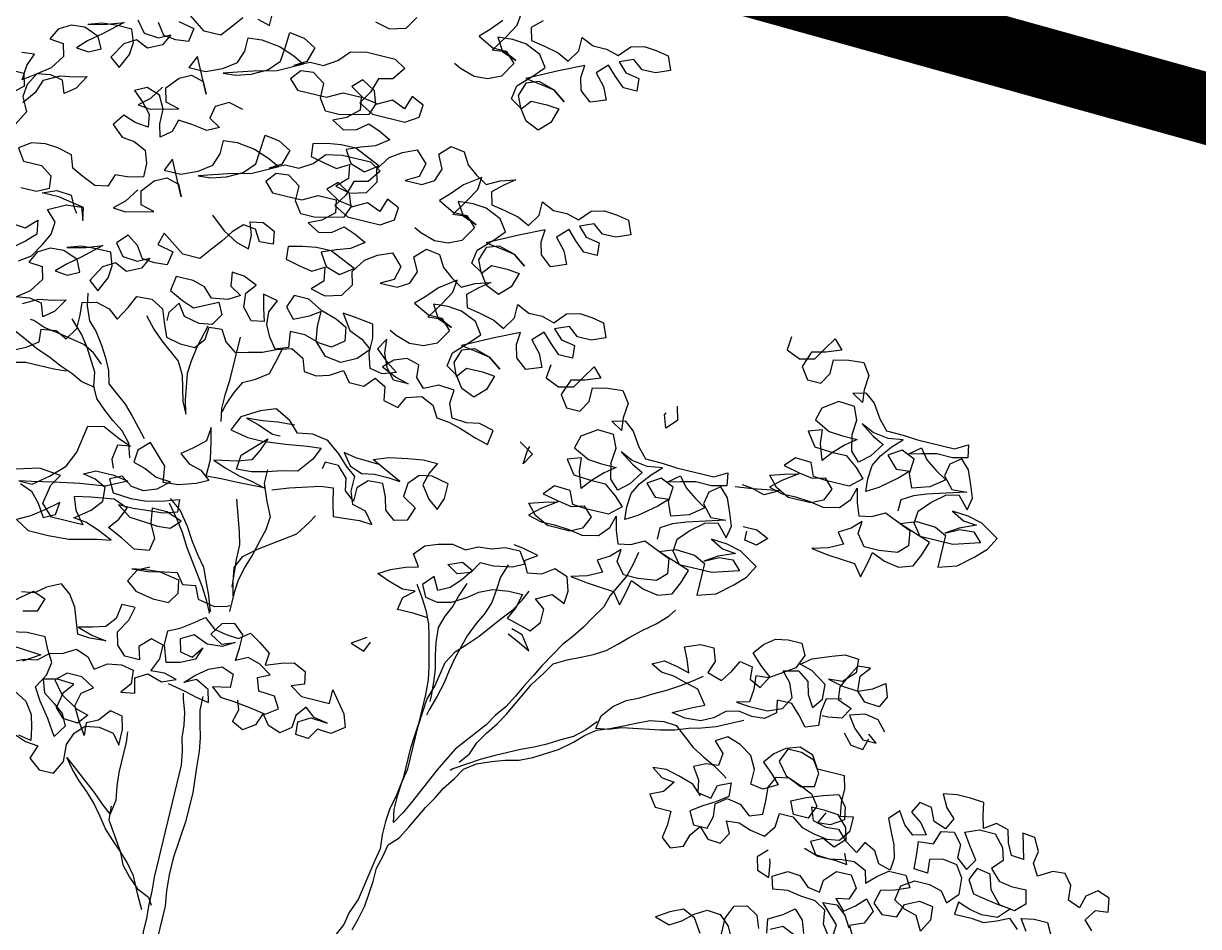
# Model space of a CAD drawing. Header units: inches. Extents: x 350994 to 353538, y 1581369 to 1583842.
# Drawn here: x 351431.513 to 351433.17, y 1583074.477 to 1583075.75 of the extents above; entities that cross this region are included whole.
import ezdxf

# ---------------------------------------------------------------- set-up
doc = ezdxf.new("R2010")
doc.units = ezdxf.units.IN
doc.header["$MEASUREMENT"] = 0
doc.linetypes.add('1', pattern=[0])
doc.linetypes.add('ACAD_ISO03W100', pattern=[30, 12, -18])
doc.layers.add('CW', color=94, linetype='1')
doc.layers.add('TREE', color=81, linetype='1')

# ---------------------------------------------------------------- blocks, each defined once
blk = doc.blocks.new('TREE_4')
at = {"color": 94}
for points in [[(9.8, 8636.9), (47.4, 8628.2), (87.8, 8639.7), (108.1, 8671.5)], [(417.5, 8737.7), (391.5, 8714.6), (400.1, 8682.8), (434.8, 8677), (472.4, 8668.3), (501.3, 8653.8), (521.6, 8685.6), (521.6, 8720.3), (553.4, 8705.8), (588.1, 8705.8), (619.9, 8697.1), (645.9, 8726), (677.8, 8734.6), (709.6, 8731.7), (741.4, 8725.9), (755.8, 8691.2), (721.1, 8676.8), (686.4, 8676.8), (660.4, 8697), (625.7, 8682.6), (648.8, 8659.5), (683.5, 8653.7), (686.3, 8621.9), (651.6, 8621.9), (625.6, 8645), (602.5, 8668.2), (576.5, 8642.2), (602.5, 8613.3), (616.9, 8581.4), (579.3, 8567), (550.4, 8590.2), (541.8, 8622), (544.7, 8653.8), (483.9, 8624.9), (408.7, 8587.4), (449.2, 8581.6), (483.9, 8575.8), (515.7, 8552.6), (483.9, 8575.8), (443.4, 8587.4), (411.6, 8575.8), (400, 8541.2), (414.4, 8509.3), (434.7, 8535.3), (475.2, 8535.3), (507, 8532.4), (495.4, 8494.8), (469.3, 8468.8), (434.7, 8483.3), (414.4, 8512.2), (385.6, 8529.6), (391.4, 8564.3), (426.1, 8599), (449.2, 8625), (429, 8653.9), (388.6, 8671.3), (353.9, 8674.2), (316.3, 8671.3), (336.5, 8639.5), (374.1, 8625), (342.3, 8639.5), (310.5, 8636.7), (336.5, 8677.1), (356.8, 8711.8), (359.7, 8743.6)], [(319.2, 8714.7), (293.2, 8685.8), (270, 8662.7), (310.5, 8642.4), (345.2, 8642.4), (371.2, 8616.4), (348, 8578.8), (316.2, 8564.4), (281.5, 8561.5), (243.9, 8573.1), (226.6, 8581.8)], [(-277.8, 8574.3), (-246, 8565.6), (-246, 8600.3)], [(-315.4, 8568.5), (-335.7, 8542.5), (-358.8, 8513.6), (-402.2, 8513.7), (-460, 8554.2)], [(-468.7, 8522.4), (-428.2, 8513.7), (-434, 8479), (-465.8, 8476.1), (-497.6, 8479), (-517.8, 8508)], [(-569.9, 8502.2), (-546.8, 8473.3), (-509.2, 8470.4), (-480.3, 8484.8), (-494.8, 8455.9), (-529.5, 8438.6), (-561.3, 8453.1), (-590.2, 8435.8), (-613.4, 8395.3), (-587.4, 8375), (-570, 8412.6), (-567.1, 8444.4), (-578.6, 8476.2), (-616.2, 8476.3), (-653.8, 8473.4), (-688.5, 8461.9), (-642.2, 8473.4), (-601.7, 8487.8), (-648, 8447.4), (-679.8, 8421.4), (-703, 8398.3), (-671.2, 8395.4), (-642.3, 8409.8), (-656.7, 8438.7), (-694.3, 8453.2), (-729, 8450.3), (-757.9, 8433), (-772.4, 8404.1), (-737.7, 8401.2), (-729, 8369.4), (-752.2, 8334.7), (-786.9, 8308.7), (-815.9, 8288.5), (-812.9, 8326.1), (-801.3, 8357.9), (-833.1, 8355)], [(-850.5, 8305.9), (-815.8, 8305.9), (-807.2, 8274.1), (-833.2, 8250.9)], [(-801.4, 8233.6), (-775.4, 8268.2), (-763.8, 8300), (-726.2, 8320.2), (-691.5, 8326), (-659.7, 8334.6), (-680, 8300), (-706, 8279.7), (-717.5, 8311.6), (-749.3, 8317.4), (-784, 8311.6), (-801.4, 8279.8), (-804.3, 8248), (-787, 8213.3), (-807.3, 8175.7)], [(-470, 8353), (-493.2, 8318.3), (-519.3, 8295.2), (-487.5, 8292.3), (-418, 8309.5), (-452.7, 8318.2), (-461.4, 8352.9), (-435.3, 8384.7), (-406.4, 8399.2), (-374.6, 8390.5), (-360.2, 8361.5), (-403.5, 8448.3), (-417.9, 8416.5), (-374.6, 8416.5), (-334.1, 8433.8), (-302.3, 8456.9), (-290.7, 8488.7), (-290.6, 8523.4), (-255.9, 8526.2), (-209.7, 8520.4), (-169.2, 8505.9), (-140.3, 8491.4), (-201.1, 8459.7), (-258.9, 8445.3), (-296.5, 8433.8), (-331.2, 8422.2), (-299.4, 8425.1), (-261.8, 8436.6), (-224.2, 8456.8), (-198.1, 8485.7), (-195.2, 8520.4), (-192.3, 8560.9), (-154.7, 8555.1), (-122.9, 8537.7), (-134.5, 8500.1), (-163.5, 8482.8), (-125.8, 8500.1), (-91.2, 8500.1), (-59.3, 8520.3), (-33.3, 8549.2), (7.2, 8557.8), (79.5, 8557.7), (108.4, 8540.4), (85.2, 8508.6), (50.5, 8499.9), (38.9, 8462.4), (18.7, 8430.6), (56.2, 8410.3), (140.1, 8410.2), (171.9, 8430.4), (174.8, 8462.2), (143, 8476.7), (131.4, 8442), (96.7, 8456.5), (59.1, 8436.3), (47.6, 8468.1), (12.9, 8488.4), (-10.2, 8465.3), (24.4, 8445), (59.1, 8439.2), (47.5, 8407.4), (15.7, 8398.8), (-24.8, 8390.1), (-59.4, 8390.2), (-79.7, 8419.1), (-79.6, 8456.7), (-111.4, 8477), (-143.2, 8474.1), (-163.5, 8448.1), (-140.4, 8424.9), (-65.2, 8424.9), (-27.6, 8445.1), (18.7, 8445), (24.4, 8413.2), (-4.5, 8387.2), (-36.3, 8372.8), (-4.5, 8355.4), (27.3, 8364.1), (53.3, 8384.3), (85.1, 8372.7), (114, 8358.2), (82.2, 8335.1), (47.5, 8323.6), (12.8, 8309.1), (33, 8277.3), (70.5, 8265.7), (102.4, 8288.8), (35.9, 8317.8), (-1.7, 8317.8), (-36.4, 8312.1), (-71.1, 8303.4), (-68.2, 8271.6), (-30.7, 8262.9), (1.1, 8257.1), (30.1, 8274.4), (35.8, 8239.7), (9.8, 8213.7), (47.4, 8205), (87.8, 8216.6), (108.1, 8248.3), (99.5, 8280.2), (122.6, 8314.8), (151.6, 8335), (186.3, 8349.5), (215.2, 8320.5), (206.5, 8285.8), (174.6, 8268.5), (218, 8268.5), (246.9, 8285.8), (258.5, 8317.6), (241.2, 8352.3), (267.3, 8378.3), (301.9, 8372.5), (319.3, 8343.6), (345.3, 8323.3), (374.2, 8305.9), (406, 8323.2), (443.6, 8334.8), (417.5, 8314.6), (391.5, 8291.5), (400.1, 8259.6), (434.8, 8253.8), (472.4, 8245.1), (501.3, 8230.6), (521.6, 8262.4), (521.6, 8297.1), (553.4, 8282.6), (588.1, 8282.6), (619.9, 8273.9), (645.9, 8302.8), (677.8, 8311.4), (709.6, 8308.5), (741.4, 8302.7), (755.8, 8268), (721.1, 8253.6), (686.4, 8253.6), (660.4, 8273.9), (625.7, 8259.4), (648.8, 8236.3), (683.5, 8230.5), (686.3, 8198.7), (651.6, 8198.7), (625.6, 8221.8), (602.5, 8245), (576.5, 8219), (602.5, 8190.1), (616.9, 8158.2), (579.3, 8143.8), (550.4, 8167), (541.8, 8198.8), (544.7, 8230.6), (483.9, 8201.7), (408.7, 8164.2), (449.2, 8158.4), (483.9, 8152.6), (515.7, 8129.4), (483.9, 8152.6), (443.4, 8164.2), (411.6, 8152.6), (400, 8118), (414.4, 8086.1), (434.7, 8112.2), (475.2, 8112.1), (507, 8109.2), (495.4, 8071.6), (469.3, 8045.6), (434.7, 8060.1), (414.4, 8089), (385.6, 8106.4), (391.4, 8141.1), (426.1, 8175.8), (449.2, 8201.8), (429, 8230.7), (388.6, 8248.1), (353.9, 8251), (316.3, 8248.1), (336.5, 8216.3), (374.1, 8201.8), (342.3, 8216.3), (310.5, 8213.5), (336.5, 8253.9), (356.8, 8288.6), (359.7, 8320.4), (319.2, 8291.5), (293.2, 8262.6), (270, 8239.5), (310.5, 8219.2), (345.2, 8219.2), (371.2, 8193.2), (348, 8155.6), (316.2, 8141.2), (281.5, 8138.3), (243.9, 8149.9), (226.6, 8158.6)], [(-261.6, 8345.6), (-299.2, 8354.3), (-331, 8337), (-336.9, 8305.2), (-308, 8287.8), (-336.9, 8273.4), (-377.4, 8279.2), (-412, 8282.1), (-420.7, 8250.3), (-446.8, 8230.1), (-455.4, 8261.9), (-455.4, 8299.5), (-472.7, 8331.3), (-507.4, 8342.9), (-536.3, 8328.5), (-510.3, 8305.3), (-487.2, 8279.3), (-481.5, 8247.5), (-516.2, 8250.4), (-548, 8262), (-568.2, 8233.1), (-539.3, 8207.1), (-507.5, 8204.1), (-475.7, 8189.7), (-464.2, 8157.8), (-464.2, 8123.2), (-498.9, 8114.5), (-533.6, 8111.7), (-545.2, 8079.9), (-577, 8074.1), (-611.7, 8088.6), (-640.6, 8103.1), (-652.2, 8134.9), (-689.7, 8143.6), (-721.5, 8146.5), (-756.2, 8140.8), (-785.2, 8120.6), (-765, 8091.6), (-718.7, 8091.6), (-689.8, 8071.3), (-686.9, 8039.5), (-715.9, 8025.1), (-756.3, 8025.1)], [(-684.4, 7623.2), (-649.7, 7640.5), (-620.8, 7660.7), (-623.6, 7692.5), (-586.1, 7698.2), (-557.2, 7683.8), (-536.9, 7715.5), (-536.9, 7750.2), (-539.7, 7782), (-505, 7790.7), (-470.3, 7782), (-444.3, 7761.7), (-424.1, 7796.4), (-409.6, 7828.2), (-372, 7831), (-340.2, 7813.7), (-328.7, 7781.9), (-314.2, 7747.1), (-276.7, 7738.4), (-239.1, 7738.4), (-218.8, 7764.4), (-215.9, 7796.2), (-184.1, 7799.1), (-166.8, 7770.1), (-137.9, 7749.9), (-106, 7758.5), (-71.3, 7767.2), (-39.5, 7781.6), (-1.9, 7793.1), (29.9, 7775.7), (41.4, 7743.9), (73.2, 7741), (105, 7749.7), (136.8, 7769.9), (157, 7743.8), (194.6, 7743.8), (217.8, 7769.8), (246.7, 7755.3), (252.4, 7720.6), (290, 7711.9), (304.5, 7740.8), (342.1, 7752.3), (373.9, 7737.8), (391.2, 7708.9), (423, 7706), (454.8, 7697.3), (498.2, 7682.8), (530, 7674.1), (535.8, 7711.7), (498.2, 7720.4), (466.4, 7714.6), (428.8, 7717.6), (414.4, 7752.3), (417.3, 7787), (376.8, 7789.9), (342.1, 7772.6), (319, 7795.7), (316.1, 7827.5), (284.4, 7836.2), (252.5, 7824.7), (229.4, 7801.6), (269.8, 7784.2), (301.6, 7775.5), (264.1, 7775.5), (240.9, 7801.6), (226.5, 7836.3), (223.7, 7871), (206.3, 7842.1), (238.1, 7816), (267, 7795.8), (232.3, 7784.2), (200.5, 7790), (188.9, 7827.6), (189, 7865.2), (180.3, 7899.9), (134.1, 7905.8), (102.3, 7908.7), (128.3, 7871.1), (162.9, 7856.6), (188.9, 7836.3), (162.9, 7807.4), (125.3, 7787.2), (84.8, 7793), (53, 7824.9), (47.3, 7862.5), (47.3, 7902.9), (9.8, 7923.2), (-27.8, 7923.3), (-39.4, 7891.5), (-16.3, 7865.4), (21.3, 7882.7), (50.2, 7902.9), (87.8, 7891.3), (116.7, 7876.9), (122.4, 7842.2), (93.5, 7819.1), (61.7, 7822), (21.2, 7833.6), (-16.3, 7833.6), (-10.6, 7793.1), (-42.4, 7781.6), (-62.6, 7807.6), (-77.1, 7836.6), (-79.9, 7868.4), (-65.4, 7900.2), (-103, 7908.9), (-94.4, 7874.2), (-85.7, 7842.3), (-117.5, 7836.6), (-143.5, 7865.5), (-146.4, 7900.2), (-126.1, 7926.2), (-160.8, 7940.7), (-192.6, 7943.6), (-186.9, 7908.9), (-158, 7891.6), (-186.9, 7874.2), (-227.4, 7868.5), (-250.5, 7891.7), (-282.3, 7900.4), (-325.7, 7900.4), (-331.5, 7862.8), (-296.8, 7845.4), (-265, 7833.8), (-207.1, 7862.7), (-192.7, 7833.8), (-210.1, 7804.9), (-241.9, 7799.1), (-282.4, 7807.8), (-302.6, 7836.8), (-322.8, 7807.9), (-322.9, 7787.6)], [(-470, 8088.5), (-493.2, 8053.8), (-519.3, 8030.7), (-487.5, 8027.8), (-418, 8045), (-452.7, 8053.8), (-461.4, 8088.5), (-435.3, 8120.2), (-406.4, 8134.7), (-374.6, 8126), (-360.2, 8097), (-403.5, 8183.8), (-417.9, 8152), (-374.6, 8152), (-334.1, 8169.3), (-302.3, 8192.4), (-290.7, 8224.2), (-290.6, 8258.9), (-255.9, 8261.7), (-209.7, 8255.9), (-169.2, 8241.4), (-140.3, 8226.9), (-201.1, 8195.2), (-258.9, 8180.8), (-296.5, 8169.3), (-331.2, 8157.7), (-299.4, 8160.6), (-261.8, 8172.1), (-224.2, 8192.3), (-198.1, 8221.2), (-195.2, 8255.9), (-192.3, 8296.4), (-154.7, 8290.6), (-122.9, 8273.2), (-134.5, 8235.6), (-163.5, 8218.3), (-125.8, 8235.6), (-91.2, 8235.6), (-59.3, 8255.8), (-33.3, 8284.7), (7.2, 8293.3), (79.5, 8293.2), (108.4, 8275.9), (85.2, 8244.1), (50.5, 8235.4), (38.9, 8197.9), (18.7, 8166.1), (56.2, 8145.8), (140.1, 8145.7), (171.9, 8165.9), (174.8, 8197.7), (143, 8212.2), (131.4, 8177.5), (96.7, 8192), (59.1, 8171.8), (47.6, 8203.6), (12.9, 8223.9), (-10.2, 8200.8), (24.4, 8180.5), (59.1, 8174.7), (47.5, 8142.9), (15.7, 8134.3), (-24.8, 8125.6), (-59.4, 8125.7), (-79.7, 8154.6), (-79.6, 8192.2), (-111.4, 8212.5), (-143.2, 8209.6), (-163.5, 8183.6), (-140.4, 8160.4), (-65.2, 8160.4), (-27.6, 8180.6), (18.7, 8180.5), (24.4, 8148.7), (-4.5, 8122.7), (-36.3, 8108.3), (-4.5, 8090.9), (27.3, 8099.6), (53.3, 8119.8), (85.1, 8108.2), (114, 8093.7), (82.2, 8070.6), (47.5, 8059.1), (12.8, 8044.7), (33, 8012.8), (70.5, 8001.2), (102.4, 8024.3), (35.9, 8053.3), (-1.7, 8053.3), (-36.4, 8047.6), (-71.1, 8038.9), (-68.2, 8007.1), (-30.7, 7998.4), (1.1, 7992.6), (30.1, 8009.9), (35.8, 7975.2), (9.8, 7949.2), (47.4, 7940.5), (87.8, 7952.1), (108.1, 7983.8), (99.5, 8015.7), (122.6, 8050.3), (151.6, 8070.5), (186.3, 8085), (215.2, 8056), (206.5, 8021.3), (174.6, 8004), (218, 8004), (246.9, 8021.3), (258.5, 8053.1), (241.2, 8087.8), (267.3, 8113.8), (301.9, 8108), (319.3, 8079.1), (345.3, 8058.8), (374.2, 8041.4), (406, 8058.7), (443.6, 8070.3), (417.5, 8050.1), (391.5, 8027), (400.1, 7995.1), (434.8, 7989.3), (472.4, 7980.6), (501.3, 7966.1), (521.6, 7997.9), (521.6, 8032.6), (553.4, 8018.1), (588.1, 8018.1), (619.9, 8009.4), (645.9, 8038.3), (677.8, 8046.9), (709.6, 8044), (741.4, 8038.2), (755.8, 8003.5), (721.1, 7989.1), (686.4, 7989.1), (660.4, 8009.4), (625.7, 7994.9), (648.8, 7971.8), (683.5, 7966), (686.3, 7934.2), (651.6, 7934.2), (625.6, 7957.4), (602.5, 7980.5), (576.5, 7954.5), (602.5, 7925.6), (616.9, 7893.7), (579.3, 7879.3), (550.4, 7902.5), (541.8, 7934.3), (544.7, 7966.1), (483.9, 7937.2), (408.7, 7899.7), (449.2, 7893.9), (483.9, 7888.1), (515.7, 7864.9), (483.9, 7888.1), (443.4, 7899.7), (411.6, 7888.2), (400, 7853.5), (414.4, 7821.7), (434.7, 7847.7), (475.2, 7847.6), (507, 7844.7), (495.4, 7807.1), (469.3, 7781.1), (434.7, 7795.6), (414.4, 7824.5), (385.6, 7841.9), (391.4, 7876.6), (426.1, 7911.3), (449.2, 7937.3), (429, 7966.2), (388.6, 7983.6), (353.9, 7986.5), (316.3, 7983.7), (336.5, 7951.8), (374.1, 7937.3), (342.3, 7951.8), (310.5, 7949), (336.5, 7989.4), (356.8, 8024.1), (359.7, 8055.9), (319.2, 8027), (293.2, 7998.1), (270, 7975), (310.5, 7954.7), (345.2, 7954.7), (371.2, 7928.7), (348, 7891.1), (316.2, 7876.7), (281.5, 7873.8), (243.9, 7885.4), (226.6, 7894.1)], [(1207.1, 8114.9), (1204.1, 8080.2), (1238.8, 8065.7), (1276.4, 8074.4), (1293.8, 8103.3), (1314.1, 8135.1), (1337.2, 8111.9), (1299.6, 8097.5), (1264.9, 8088.8), (1250.4, 8048.4), (1270.6, 8019.4), (1305.3, 8019.4), (1322.6, 8048.3), (1322.7, 8083), (1360.3, 8091.6), (1397.9, 8094.5), (1418.1, 8065.6), (1415.1, 8028), (1418, 7996.2), (1389.1, 8013.6), (1420.9, 8022.2), (1446.9, 8001.9), (1470, 7967.2), (1493.1, 7941.2), (1536.5, 7941.1), (1574.1, 7938.2), (1669.5, 7938.1), (1701.3, 7955.4), (1707.1, 7923.6), (1669.5, 7915), (1629, 7915), (1591.4, 7906.4), (1559.6, 7897.7), (1588.5, 7920.8), (1608.7, 7894.8), (1637.6, 7874.5), (1666.5, 7857.2), (1631.8, 7831.2), (1588.4, 7816.8), (1574, 7851.5), (1576.9, 7889.1), (1542.3, 7903.5), (1510.4, 7883.3), (1539.3, 7854.4), (1574, 7857.3), (1550.9, 7834.1), (1507.5, 7799.5), (1478.5, 7782.2), (1475.7, 7814), (1478.6, 7848.7), (1493.1, 7877.6), (1516.2, 7906.5), (1539.4, 7929.6), (1501.8, 7923.8), (1461.3, 7929.6), (1429.5, 7944.1), (1464.2, 7921), (1493.1, 7906.5), (1469.9, 7871.8), (1443.9, 7848.7), (1420.8, 7871.8), (1412.2, 7912.3), (1415.1, 7949.9), (1400.7, 7981.7), (1360.2, 7984.7), (1322.6, 7958.7), (1313.9, 7926.9), (1354.3, 7906.6), (1389, 7903.7), (1426.6, 7903.6), (1400.6, 7883.4), (1374.5, 7857.4), (1354.3, 7831.4), (1339.8, 7871.9), (1337, 7906.6), (1302.3, 7895.1), (1328.3, 7860.4), (1371.6, 7857.4), (1409.2, 7857.4), (1441, 7834.2), (1464.1, 7811.1), (1435.2, 7785.1), (1377.3, 7785.1), (1342.6, 7788.1), (1328.2, 7819.9), (1287.7, 7822.8), (1264.6, 7796.8), (1305.1, 7788.1), (1339.8, 7782.3), (1371.6, 7790.9), (1394.7, 7767.8), (1380.2, 7736), (1351.3, 7721.6), (1293.4, 7721.6), (1258.8, 7739), (1235.6, 7765), (1270.4, 7776.6), (1305.1, 7785.2), (1267.4, 7759.2), (1241.4, 7736.1), (1276.1, 7727.4), (1310.8, 7727.4), (1348.4, 7724.5), (1383.1, 7718.6), (1423.5, 7727.3), (1446.7, 7753.3), (1455.4, 7785.1), (1464, 7750.4), (1475.6, 7718.6), (1507.4, 7724.3), (1539.2, 7741.6), (1608.6, 7712.7), (1614.3, 7675.1), (1591.2, 7652), (1544.9, 7646.2), (1507.3, 7646.2), (1484.2, 7675.2), (1487.1, 7707), (1464, 7683.9), (1435.1, 7666.6), (1455.3, 7640.5), (1420.6, 7623.2), (1380.1, 7611.7), (1423.4, 7605.8), (1461, 7602.9), (1492.8, 7600), (1515.9, 7571.1), (1524.6, 7605.8), (1530.4, 7637.6), (1565.1, 7623.1), (1602.7, 7617.2), (1637.4, 7628.8), (1651.9, 7660.6), (1663.5, 7695.3), (1611.5, 7712.7), (1579.7, 7724.2), (1620.2, 7738.7), (1669.3, 7735.7), (1698.2, 7721.2), (1698.1, 7640.3), (1744.4, 7654.7), (1782, 7686.5), (1808.1, 7712.5), (1825.5, 7744.3), (1779.2, 7773.2), (1741.6, 7781.9), (1701.2, 7784.9), (1733, 7767.5), (1767.6, 7764.6), (1727.2, 7747.2), (1695.3, 7727), (1730, 7744.3), (1764.7, 7747.2), (1787.8, 7724.1), (1721.3, 7703.9), (1637.5, 7704), (1614.4, 7732.9), (1617.3, 7764.7), (1643.3, 7793.6), (1675.2, 7819.6), (1707, 7828.2), (1735.9, 7796.4), (1741.7, 7828.2), (1730.1, 7860), (1715.7, 7894.7), (1692.6, 7917.9), (1666.6, 7897.6), (1660.8, 7865.8), (1686.8, 7836.9), (1724.3, 7839.8), (1675.2, 7825.4), (1628.9, 7810.9), (1597.1, 7799.4), (1568.2, 7782.1), (1568.1, 7753.2)], [(-273.5, 8070.9), (-235.9, 8039.1), (-198.3, 8018.8), (-166.5, 8010.1), (-166.5, 8044.8), (-178, 8076.6), (-146.2, 8082.4), (-114.4, 8067.9), (-108.7, 8036.1), (-143.4, 8033.2), (-160.7, 8062.2), (-192.5, 8065.1), (-215.7, 8042), (-235.9, 8013.1), (-256.2, 7987.1), (-279.3, 7958.2), (-322.7, 7958.2), (-380.5, 7998.7), (-389.2, 7967), (-348.7, 7958.2), (-354.5, 7923.6), (-386.4, 7920.7), (-418.2, 7923.6), (-438.4, 7952.5), (-467.3, 7972.8), (-490.4, 7946.8), (-467.3, 7917.9), (-429.7, 7914.9), (-400.8, 7929.4), (-415.3, 7900.5), (-450, 7883.2), (-481.8, 7897.6), (-510.7, 7880.3), (-533.9, 7839.9), (-507.9, 7819.6), (-490.5, 7857.2), (-487.6, 7889), (-499.1, 7920.8), (-536.7, 7920.8), (-574.3, 7918), (-609, 7906.4), (-562.7, 7918), (-522.2, 7932.4), (-568.5, 7891.9), (-600.4, 7866), (-623.5, 7842.8), (-591.7, 7839.9), (-562.8, 7854.4), (-577.2, 7883.3), (-614.8, 7897.8), (-649.5, 7894.9), (-678.4, 7877.6), (-692.9, 7848.7), (-658.2, 7845.8), (-649.6, 7814), (-672.7, 7779.3), (-707.4, 7753.3)], [(-684.3, 7744.6), (-646.7, 7764.8), (-612, 7770.5), (-580.2, 7779.2), (-600.5, 7744.5), (-626.5, 7724.3), (-638, 7756.1), (-669.8, 7761.9), (-704.5, 7756.2)], [(-753.5, 7932.6), (-721.7, 7929.7), (-695.7, 7955.7), (-689.9, 7921), (-713.1, 7897.9), (-742, 7874.8)], [(-718.9, 7845.8), (-690, 7866), (-669.7, 7900.7), (-655.2, 7929.6), (-652.3, 7961.4), (-678.3, 7987.5), (-634.9, 8010.5), (-597.3, 8013.4), (-585.8, 7981.6), (-591.6, 8013.4), (-623.4, 8019.2), (-658, 8025), (-701.4, 8025.1), (-666.7, 8039.5), (-629.1, 8036.6), (-614.7, 8007.6), (-606, 7996.1)], [(637.2, 7905.3), (634.2, 7870.6), (668.9, 7856.1), (706.5, 7864.8), (723.9, 7893.7), (744.1, 7925.4), (767.3, 7902.3), (729.7, 7887.9), (695, 7879.2), (680.5, 7838.8), (700.7, 7809.8), (735.4, 7809.8), (752.7, 7838.7), (752.8, 7873.4), (790.4, 7882), (828, 7884.9), (848.2, 7856), (845.2, 7818.4), (848.1, 7786.6), (819.2, 7803.9), (851, 7812.6), (877, 7792.3), (900.1, 7757.6), (923.2, 7731.6), (966.6, 7731.5), (1004.2, 7728.6), (1099.6, 7728.5), (1131.4, 7745.8), (1137.2, 7714), (1099.6, 7705.4), (1059.1, 7705.4), (1021.5, 7696.8), (989.7, 7688.1), (1018.6, 7711.2), (1038.8, 7685.2), (1067.7, 7664.9), (1096.6, 7647.5), (1061.9, 7621.6), (1018.5, 7607.1), (1004.1, 7641.9), (1007, 7679.4), (972.3, 7693.9), (940.5, 7673.7), (969.4, 7644.8), (1004.1, 7647.6), (981, 7624.5), (937.6, 7589.9), (908.6, 7572.5), (905.8, 7604.4), (908.7, 7639), (923.2, 7667.9), (946.3, 7696.8), (969.5, 7719.9), (931.9, 7714.2), (891.4, 7720), (859.6, 7734.5), (894.3, 7711.3), (923.2, 7696.9), (900, 7662.2), (874, 7639.1), (850.9, 7662.2), (842.2, 7702.7), (845.2, 7740.3), (830.7, 7772.1), (790.3, 7775), (752.7, 7749.1), (744, 7717.3), (784.4, 7697), (819.1, 7694.1), (856.7, 7694), (830.7, 7673.8), (804.6, 7647.8), (784.3, 7621.8), (769.9, 7662.3), (767.1, 7697), (732.4, 7685.5), (758.4, 7650.8), (801.7, 7647.8), (839.3, 7647.8), (871.1, 7624.6), (894.2, 7601.5), (865.3, 7575.5), (807.4, 7575.5), (772.7, 7578.5), (758.3, 7610.3), (717.8, 7613.2), (694.7, 7587.2), (735.2, 7578.5), (769.8, 7572.7), (801.7, 7581.3), (824.8, 7558.2), (810.3, 7526.4), (781.4, 7511.9), (723.5, 7512), (688.9, 7529.4), (665.7, 7555.4), (700.5, 7567), (735.2, 7575.6), (697.5, 7549.6), (671.5, 7526.5), (706.2, 7517.8), (740.9, 7517.8), (778.5, 7514.8), (813.2, 7509), (853.6, 7517.7), (876.8, 7543.7), (885.5, 7575.5), (894.1, 7540.8), (905.7, 7508.9), (937.5, 7514.7), (969.3, 7532), (1038.7, 7503), (1044.4, 7465.4), (1021.3, 7442.3), (975, 7436.6), (937.4, 7436.6), (914.3, 7465.6), (917.2, 7497.4), (894.1, 7474.3), (865.2, 7456.9), (885.4, 7430.9), (850.7, 7413.6), (810.2, 7402.1), (853.5, 7396.2), (891.1, 7393.3), (922.9, 7390.4), (946, 7361.4), (954.7, 7396.1), (960.5, 7427.9), (995.2, 7413.4), (1032.8, 7407.6), (1067.5, 7419.2), (1082, 7451), (1093.6, 7485.6), (1041.6, 7503), (1009.8, 7514.6), (1050.3, 7529), (1099.4, 7526.1), (1128.3, 7511.6), (1128.2, 7430.7), (1174.5, 7445.1), (1212.1, 7476.9), (1238.2, 7502.9), (1255.6, 7534.6), (1209.3, 7563.6), (1171.7, 7572.3), (1131.3, 7575.2), (1163.1, 7557.9), (1197.7, 7554.9), (1157.3, 7537.6), (1125.4, 7517.4), (1160.1, 7534.7), (1194.8, 7537.6), (1217.9, 7514.4), (1151.4, 7494.3), (1067.6, 7494.3), (1044.5, 7523.3), (1047.4, 7555.1), (1073.4, 7584), (1105.3, 7610), (1137.1, 7618.6), (1166, 7586.8), (1171.8, 7618.6), (1160.2, 7650.4), (1145.8, 7685.1), (1122.7, 7708.2), (1096.7, 7688), (1090.9, 7656.2), (1116.9, 7627.3), (1154.4, 7630.1), (1105.3, 7615.7), (1059, 7601.3), (1027.2, 7589.8), (998.3, 7572.5), (998.2, 7543.6)], [(969.6, 7879), (978.3, 7844.3), (955.1, 7818.3), (943.6, 7850.1), (946.5, 7855.9)], [(-531, 7808.1), (-525.3, 7776.3), (-510.8, 7741.5), (-487.7, 7718.4), (-467.5, 7689.5), (-450.2, 7660.5), (-435.8, 7631.6), (-427.1, 7599.8), (-375.1, 7559.3), (-352, 7536.1), (-328.9, 7510.1), (-308.7, 7486.9)], [(-374.9, 7787.7), (-348.9, 7758.7), (-322.9, 7735.6), (-270.9, 7695.1), (-253.6, 7663.2), (-236.3, 7599.6), (-221.9, 7570.7), (-230.5, 7605.4), (-236.3, 7637.2), (-242, 7671.9), (-239.1, 7703.7), (-233.3, 7741.3), (-218.8, 7799.1)], [(-134.9, 7790.4), (-135, 7674.7), (-138, 7640), (-138, 7605.3), (-132.2, 7573.5)], [(-25.1, 7787.4), (-33.8, 7749.8), (-42.5, 7718), (-74.3, 7694.9), (-103.2, 7680.5), (-117.7, 7651.6), (-129.3, 7619.8), (-135.1, 7596.6)], [(-331.9, 7432), (-343.4, 7466.7), (-366.5, 7492.8), (-395.4, 7513), (-421.4, 7533.3), (-447.4, 7556.4), (-461.8, 7585.4), (-467.6, 7620.1), (-502.2, 7677.9), (-522.4, 7704), (-554.2, 7735.8)], [(-456, 7643.2), (-482, 7666.3), (-510.9, 7680.8), (-542.7, 7686.6), (-577.4, 7692.5), (-615, 7698.3), (-646.8, 7709.9), (-655.4, 7709.9)], [(1157.4, 7716.9), (1200.8, 7722.6), (1270.2, 7734.1), (1232.6, 7713.9), (1200.8, 7722.6), (1174.8, 7725.5)], [(-458.9, 7582.5), (-493.6, 7588.3), (-522.5, 7602.8), (-554.3, 7614.4), (-586.1, 7628.9), (-623.7, 7643.3), (-658.4, 7660.7), (-690.2, 7675.2), (-713.3, 7681)], [(608.1, 7700), (645.6, 7676.9), (628.2, 7648), (631.2, 7682.7), (634.1, 7694.2)], [(32.4, 7437.5), (72.9, 7451.9), (148.1, 7474.9), (179.9, 7477.8), (188.6, 7440.2), (197.2, 7408.4), (229, 7411.3), (263.7, 7414.1), (295.5, 7411.2), (272.4, 7440.1), (237.7, 7448.8), (226.2, 7480.7), (226.2, 7518.2), (200.2, 7538.5), (174.2, 7564.5), (139.6, 7590.6), (99.1, 7596.4), (61.5, 7590.7), (35.5, 7616.7), (-5, 7637), (-42.6, 7622.6), (-86, 7596.6), (-103.3, 7559), (-57.1, 7550.3), (-19.5, 7550.3), (38.3, 7556), (93.3, 7564.6), (128, 7567.5), (113.5, 7535.7), (84.5, 7498.1), (46.9, 7489.5), (9.3, 7478), (-28.2, 7469.3), (-65.8, 7466.5), (-62.9, 7504), (-7.9, 7558.9), (-19.5, 7527.1), (-34, 7498.2), (-68.7, 7486.7), (-126.5, 7475.2), (-94.8, 7463.6), (-54.3, 7452), (-22.5, 7446.2), (12.2, 7437.5), (-60.1, 7434.7), (-97.7, 7434.7), (-135.3, 7431.8), (-135.2, 7475.2), (-143.9, 7518.6), (-152.5, 7553.3), (-155.4, 7518.6), (-184.4, 7492.6), (-210.4, 7472.4), (-184.4, 7452.1), (-152.6, 7443.4), (-126.6, 7423.1), (-155.5, 7408.7), (-198.9, 7394.3), (-236.5, 7391.4), (-242.2, 7431.9), (-291.3, 7481.1), (-317.4, 7455.1), (-320.3, 7423.3), (-288.5, 7414.6), (-256.7, 7400.1), (-219.1, 7397.2), (-248.1, 7371.2), (-279.9, 7359.7), (-311.7, 7362.6), (-340.6, 7382.9), (-369.5, 7368.4), (-352.2, 7336.6), (-305.9, 7333.7), (-265.5, 7336.5), (-222.1, 7348.1), (-187.4, 7359.6), (-184.5, 7327.8), (-219.2, 7316.3), (-259.7, 7313.4), (-294.4, 7310.5), (-332, 7310.6), (-297.3, 7287.4), (-256.8, 7284.5), (-225, 7281.6), (-193.2, 7284.4), (-170.1, 7307.5), (-210.5, 7322), (-248.1, 7322.1), (-242.4, 7284.5), (-225.1, 7249.8), (-230.9, 7218), (-268.5, 7212.2), (-306, 7232.5), (-343.6, 7249.9), (-323.3, 7275.9), (-308.9, 7307.7), (-346.4, 7322.2), (-404.3, 7313.5), (-444.7, 7304.9), (-433.2, 7273.1), (-407.2, 7241.3), (-488.2, 7241.3), (-517.1, 7270.3), (-508.3, 7319.4), (-491, 7348.3), (-545.9, 7354.1), (-603.7, 7336.8)], [(-583.5, 7305), (-551.7, 7293.4), (-528.6, 7267.4), (-508.4, 7235.6), (-479.5, 7250), (-476.6, 7281.8), (-508.4, 7255.8), (-540.2, 7232.7), (-572, 7215.4), (-537.4, 7195.1), (-485.3, 7195.1), (-433.3, 7197.9), (-363.9, 7215.2), (-329.2, 7220.9), (-369.6, 7238.3), (-401.4, 7249.9), (-433.2, 7252.8), (-395.6, 7281.7), (-372.5, 7310.6), (-375.3, 7345.3), (-404.2, 7359.8), (-436, 7365.6), (-407.1, 7380), (-360.8, 7380), (-323.2, 7374.2), (-375.3, 7348.2), (-438.9, 7339.6), (-502.5, 7328.1), (-557.5, 7316.6), (-589.3, 7310.8), (-554.6, 7310.8), (-517, 7339.7), (-482.3, 7374.3), (-464.9, 7414.8), (-453.3, 7484.2), (-412.8, 7492.8), (-369.4, 7472.5), (-337.6, 7460.9), (-369.4, 7455.2), (-375.2, 7417.6), (-366.6, 7397.3)], [(1200.7, 7624.3), (1235.4, 7624.3), (1267.2, 7609.8), (1244, 7586.7), (1212.2, 7592.5), (1212.3, 7615.6)], [(-537, 7605.7), (-568.8, 7602.8), (-641.1, 7602.9), (-675.8, 7594.2), (-707.6, 7591.4), (-779.9, 7591.4)], [(49.9, 7608), (6.6, 7605.2), (-31, 7599.4), (-71.5, 7596.6), (-39.7, 7587.9), (0.8, 7573.4), (21, 7573.4)], [(281.2, 7561.6), (217.6, 7564.5), (185.8, 7570.3), (208.9, 7541.4), (240.7, 7529.8), (272.5, 7535.5), (307.2, 7535.5), (339, 7532.6), (295.7, 7552.9), (261, 7570.2), (298.6, 7584.7), (344.8, 7593.3), (382.4, 7599.1), (420, 7599), (405.5, 7570.1), (396.8, 7538.3), (419.9, 7506.5), (445.9, 7486.2), (457.5, 7518), (457.6, 7555.6), (414.2, 7564.3), (382.4, 7558.6), (359.2, 7532.6), (356.3, 7497.9), (391, 7477.6), (379.4, 7442.9), (347.6, 7434.3), (321.6, 7454.5), (312.9, 7486.4), (298.5, 7518.2), (260.9, 7515.3), (237.8, 7492.2), (237.7, 7457.5), (211.7, 7477.8), (206, 7509.6), (180, 7535.6), (145.3, 7535.7), (142.4, 7518.3)], [(960.6, 7500.2), (954.8, 7468.4), (946.1, 7436.6), (917.1, 7378.8), (908.4, 7347), (888.2, 7315.2), (870.8, 7286.3), (850.5, 7257.4), (830.3, 7231.4), (812.9, 7202.5), (792.6, 7167.9), (778.1, 7139), (760.7, 7107.2), (746.3, 7078.3), (728.9, 7046.5), (708.6, 7020.5), (691.3, 6991.6), (630.5, 6913.6), (613.1, 6881.8), (598.6, 6852.9), (555.1, 6757.5), (540.7, 6728.6), (523.3, 6699.7), (517.5, 6731.5), (517.6, 6769.1), (520.5, 6803.8), (526.3, 6838.5), (526.4, 6948.4), (529.3, 6986), (532.3, 7017.8), (543.9, 7055.3), (555.5, 7118.9), (572.9, 7150.7), (596, 7173.8), (622.1, 7202.7), (662.6, 7254.7), (688.6, 7286.5), (706, 7315.4), (717.6, 7341.4)], [(9.4, 7483.7), (9.3, 7449), (26.6, 7405.7), (43.9, 7370.9), (41, 7336.3), (32.3, 7304.5), (23.6, 7269.8), (12, 7235.1), (3.3, 7197.5), (0.4, 7165.7), (0.3, 7116.6)], [(486.2, 7217.3), (448.6, 7220.2), (408.1, 7220.3), (413.9, 7252.1), (440, 7275.2), (408.2, 7272.3), (370.6, 7283.9), (338.8, 7295.5), (367.7, 7312.8), (402.4, 7327.3), (434.2, 7335.9), (414, 7364.8), (437.2, 7390.8), (469, 7402.4), (503.7, 7411), (538.4, 7405.2), (567.3, 7419.6), (602, 7422.5), (633.8, 7434), (671.4, 7434), (691.6, 7405.1), (662.7, 7390.6), (616.4, 7382), (581.7, 7382), (564.4, 7353.1), (532.5, 7341.6), (503.7, 7359), (538.4, 7373.4), (567.3, 7358.9), (547, 7330), (523.8, 7304), (494.9, 7289.6), (477.6, 7321.4), (454.4, 7295.4), (468.9, 7266.5), (500.7, 7260.7), (535.4, 7269.3), (570.1, 7289.5), (596.1, 7309.7), (627.9, 7324.2), (668.4, 7329.9), (703.1, 7329.9), (694.4, 7292.3), (679.9, 7263.4), (743.5, 7246), (763.8, 7272), (763.8, 7306.7), (737.8, 7326.9), (775.4, 7347.1), (810.1, 7332.7), (813, 7364.5), (801.5, 7399.2), (766.8, 7410.8), (737.9, 7390.6), (703.2, 7384.8), (688.7, 7413.7), (717.7, 7433.9), (677.2, 7442.7), (654.1, 7445.6)], [(-48.6, 7394.2), (-22.6, 7316.1), (-14, 7284.3), (-14, 7246.7), (-11.1, 7209.1), (-8.3, 7177.3)], [(0.4, 7157), (-8.3, 7191.7), (-14, 7226.4), (0.5, 7258.2), (32.3, 7284.2), (119.1, 7344.9), (142.3, 7379.5), (153.8, 7399.8)], [(651.1, 7393.5), (639.5, 7358.8), (636.6, 7324.1), (633.7, 7292.3), (622.1, 7260.5), (607.6, 7231.7), (593.1, 7197), (575.7, 7133.4), (569.9, 7101.6), (564.1, 7066.9), (555.4, 7032.2), (543.8, 6994.6), (540.9, 6980.2)], [(-210.5, 7356.7), (-178.7, 7333.6), (-152.7, 7298.8), (-132.5, 7267), (-109.4, 7235.2), (-89.2, 7209.2), (-74.8, 7177.3), (-60.3, 7142.6), (-48.8, 7110.8), (-45.9, 7105)], [(647.8, 6884.7), (668, 6910.7), (679.6, 6942.5), (697, 6971.4), (717.3, 7000.2), (734.7, 7029.1), (778.1, 7115.8), (801.3, 7150.5), (818.6, 7179.4), (850.5, 7196.7), (882.3, 7211.2), (911.2, 7225.6), (940.1, 7242.9), (966.2, 7266), (989.3, 7289.1), (1015.4, 7312.2), (1047.2, 7338.2), (1073.2, 7364.2), (1084.8, 7381.6)], [(1541.5, 7262.6), (1503.9, 7254), (1498.1, 7219.3), (1501, 7184.6), (1469.2, 7173), (1446.1, 7199.1), (1423, 7222.2), (1385.4, 7222.3), (1391.1, 7190.5), (1365.1, 7170.2), (1333.3, 7167.4), (1298.6, 7173.2), (1266.8, 7164.5), (1240.7, 7141.4), (1211.8, 7127), (1171.3, 7124.2), (1136.6, 7130), (1180, 7153.1), (1211.8, 7167.5), (1185.9, 7202.2), (1151.2, 7210.9), (1119.4, 7219.6), (1087.6, 7222.5), (1058.7, 7237), (1087.6, 7251.4), (1122.3, 7245.6), (1154.1, 7236.9), (1142.5, 7268.7), (1128.1, 7297.7), (1165.7, 7312.1), (1200.4, 7312.1), (1211.9, 7280.2), (1200.4, 7248.5), (1237.9, 7236.9), (1258.2, 7265.8), (1272.7, 7294.6), (1304.5, 7288.8), (1307.3, 7257), (1336.2, 7242.5), (1353.6, 7274.3), (1324.7, 7297.5), (1298.7, 7323.5), (1319, 7349.5), (1345, 7369.8), (1376.8, 7375.5), (1411.5, 7375.5), (1426, 7346.6), (1411.5, 7311.9), (1382.5, 7291.7), (1350.7, 7271.4), (1318.9, 7268.6), (1321.8, 7233.9), (1318.9, 7202.1), (1287, 7193.4), (1321.7, 7190.5), (1368, 7190.5), (1402.7, 7204.9), (1420.1, 7236.7), (1405.7, 7271.4), (1382.6, 7297.4), (1420.1, 7306.1), (1449, 7285.8), (1457.7, 7254), (1475, 7225.1), (1495.3, 7251.1), (1492.4, 7288.7), (1452, 7314.7), (1420.2, 7323.4), (1446.2, 7343.6), (1492.5, 7360.9), (1524.3, 7372.5), (1559, 7369.6), (1561.8, 7334.9), (1532.9, 7306), (1498.2, 7303.1), (1535.8, 7294.4), (1576.3, 7291.5), (1611, 7305.9), (1639.9, 7326.1), (1651.4, 7294.3), (1637, 7265.4), (1599.4, 7268.3), (1576.3, 7291.5), (1573.4, 7329.1), (1593.7, 7355.1), (1561.9, 7352.2), (1544.5, 7320.4), (1530, 7291.5), (1532.9, 7259.7), (1570.4, 7245.2), (1553.1, 7216.3), (1518.4, 7210.6), (1503.9, 7210.6)], [(-210.5, 7345.2), (-181.6, 7310.4), (-161.4, 7281.5), (-141.2, 7246.8), (-80.6, 7160), (-63.3, 7131.1), (-48.8, 7102.1), (-48.8, 7099.3)], [(561.4, 7324.2), (549.9, 7292.4), (541.1, 7260.6), (526.7, 7231.7), (518, 7199.9), (520.8, 7162.3), (526.6, 7130.5), (535.2, 7095.8), (538.1, 7064), (540.9, 7029.3), (540.9, 7014.9)], [(440, 7292.5), (460.2, 7263.6), (477.5, 7234.7), (491.9, 7202.8), (500.6, 7171), (509.2, 7136.3), (517.9, 7098.7), (523.6, 7066.9), (526.5, 7029.3), (526.4, 6954.2), (523.5, 6922.4), (520.6, 6887.7), (520.5, 6812.5), (514.7, 6769.1), (506, 6728.7), (503, 6696.9), (503, 6662.2), (505.9, 6627.5), (500.1, 6595.7), (482.6, 6491.6), (468.1, 6454), (462.3, 6422.2), (444.9, 6384.6)], [(691.5, 7225.8), (723.3, 7211.3), (752.2, 7196.8), (726.2, 7231.5), (697.3, 7240.2)], [(1315.9, 7152.9), (1252.3, 7121.2), (1217.6, 7109.7), (1185.8, 7101), (1153.9, 7089.5), (1119.2, 7080.8), (1023.8, 7063.6), (992, 7052), (960.2, 7046.3), (966, 7081), (989.2, 7109.9), (1018.1, 7133), (1049.9, 7147.4), (1078.8, 7164.7), (1110.7, 7182), (1139.6, 7199.4), (1168.5, 7219.6), (1191.7, 7236.9)], [(1665.8, 7207.6), (1642.7, 7233.6), (1608, 7239.4), (1570.4, 7227.9), (1590.6, 7198.9), (1616.6, 7175.8), (1651.3, 7175.8), (1628.2, 7193.1)], [(-219.3, 7177.5), (-248.3, 7163), (-265.6, 7131.3), (-239.6, 7111), (-193.4, 7102.3), (-152.9, 7102.2), (-135.5, 7131.1), (-141.3, 7162.9), (-193.3, 7171.7), (-228, 7168.8), (-262.7, 7163.1), (-222.2, 7165.9), (-181.8, 7174.5), (-149.9, 7180.3), (-129.7, 7154.3), (-97.9, 7160), (-83.5, 7128.2), (-40.1, 7119.5), (-8.3, 7128.1), (-2.5, 7131)], [(1567.5, 7181.6), (1590.6, 7155.6), (1622.4, 7152.7), (1631.1, 7181.6)], [(350.2, 7133.6), (315.5, 7110.5), (350.2, 7098.9), (361.8, 7124.9)], [(1255, 6944.8), (1229, 6968), (1191.4, 6979.6), (1156.7, 6988.3), (1122, 6985.4), (1150.9, 6965.2), (1182.7, 6962.2), (1162.5, 6933.3), (1130.7, 6918.9), (1150.9, 6890), (1191.4, 6889.9), (1191.3, 6852.4), (1185.5, 6820.6), (1211.5, 6800.3), (1243.3, 6811.8), (1252, 6843.6), (1272.3, 6869.6), (1298.3, 6843.6), (1330.1, 6840.7), (1347.5, 6869.6), (1333, 6898.5), (1364.8, 6901.3), (1396.6, 6889.8), (1434.2, 6883.9), (1454.5, 6912.8), (1457.4, 6947.5), (1492.1, 6947.5), (1521, 6927.2), (1552.8, 6918.5), (1587.5, 6912.7), (1619.3, 6918.5), (1639.6, 6947.4), (1639.6, 6982.1), (1607.8, 6976.3), (1602, 7011), (1602.1, 7045.7), (1593.4, 7077.5), (1524, 7077.6), (1503.8, 7109.4), (1469.1, 7121), (1434.4, 7109.5), (1408.4, 7089.2), (1388.1, 7063.2), (1414.1, 7040.1), (1437.2, 7016.9), (1402.5, 6996.7), (1370.7, 7002.5), (1370.8, 7040.1), (1353.4, 7071.9), (1321.6, 7092.2), (1287, 7103.8), (1258, 7086.5), (1284, 7060.4), (1281.1, 7028.6), (1249.3, 7025.8), (1220.4, 7011.4), (1240.6, 6982.4), (1246.3, 6950.6), (1281, 6944.8), (1289.7, 6979.5), (1321.6, 6993.9), (1324.4, 6959.2), (1295.5, 6939), (1266.6, 6921.7), (1237.6, 6901.5), (1254.9, 6869.6), (1289.6, 6869.6), (1298.3, 6901.4), (1295.5, 6933.2), (1321.5, 6953.4), (1356.2, 6947.6), (1385.1, 6924.5), (1416.9, 6936), (1416.9, 6970.7), (1414.1, 7005.4), (1428.6, 7034.3), (1460.4, 7040), (1492.2, 7025.6), (1526.9, 7034.2), (1529.8, 7068.9), (1509.6, 7097.8), (1474.9, 7109.4), (1440.2, 7109.5), (1425.7, 7074.8), (1451.7, 7042.9), (1492.2, 7028.4), (1524, 7014), (1544.2, 6987.9), (1529.7, 6953.2), (1492.1, 6953.3), (1477.7, 6985.1), (1512.4, 7002.4), (1552.9, 7016.8), (1590.5, 7028.4), (1613.6, 7002.3), (1619.3, 6970.5), (1587.5, 6950.3), (1555.7, 6947.4), (1570.2, 6976.3)], [(-106.8, 6905.6), (-63.5, 6896.9), (-28.8, 6888.2), (3, 6882.4), (-5.6, 6914.2), (-40.3, 6931.5), (-69.2, 6917.1), (-46.1, 6940.2), (-17.1, 6963.3), (14.7, 6977.8), (46.5, 6966.2), (46.4, 6931.5), (3.1, 6922.8), (29.1, 6902.6), (63.8, 6899.6), (110, 6893.8), (147.6, 6888), (176.5, 6908.2), (159.2, 6937.1), (118.7, 6940.1), (107.2, 6971.9), (136.1, 6986.3), (104.3, 7006.6), (72.5, 7015.3), (43.6, 7000.9), (46.5, 7032.7), (46.6, 7067.4), (20.6, 7090.5), (-11.3, 7081.9), (-31.5, 7050.1), (0.3, 7032.7), (32.1, 7044.2), (3.2, 7026.9), (-34.4, 7024.1), (-72, 7038.6), (-103.8, 7021.2), (-95.2, 6989.4), (-63.4, 6983.6), (-43.1, 7012.5), (-54.7, 6980.7), (-89.4, 6963.4), (-124.1, 6954.8), (-138.5, 6998.1), (-138.5, 7032.8), (-109.6, 7047.3), (-80.7, 7067.5), (-54.6, 7087.7), (-25.7, 7064.5), (6.1, 7058.7), (37.9, 7055.8), (63.9, 7076), (92.8, 7058.6), (121.7, 7038.4), (118.8, 7006.6), (156.4, 7021), (188.2, 7029.6), (220, 7015.2), (225.7, 6983.3), (193.9, 6971.8), (225.7, 6951.5), (298, 6951.5), (298, 6986.2), (338.5, 6934.1), (350, 6902.3), (318.2, 6879.2), (283.5, 6882.1), (266.1, 6853.2), (234.3, 6856.1), (231.4, 6887.9), (260.4, 6905.3), (303.7, 6902.3), (269, 6908.1), (243, 6928.4), (222.8, 6902.4), (219.9, 6870.6), (193.8, 6850.4), (162, 6862), (141.8, 6888), (130.2, 6856.2), (101.3, 6836), (72.4, 6850.5), (81.1, 6882.3), (72.4, 6905.4)], [(485.4, 6413.5), (494.1, 6445.3), (502.8, 6480), (508.7, 6543.6), (508.7, 6578.3), (517.4, 6610.1), (523.2, 6641.9), (546.4, 6665), (563.8, 6696.8), (592.7, 6754.6), (610.1, 6783.5), (624.6, 6812.4), (644.9, 6841.3), (662.2, 6870.2), (691.2, 6890.4), (725.9, 6904.8), (757.7, 6916.4), (792.4, 6925), (824.2, 6939.4), (882.1, 6974.1), (913.9, 7000.1), (937, 7023.2), (963.1, 7043.4), (994.9, 7054.9), (1026.7, 7069.4), (1055.6, 7083.8), (1087.5, 7098.2), (1122.2, 7104), (1154, 7101), (1182.9, 7077.9), (1208.9, 7057.6), (1240.6, 7040.2), (1269.5, 7025.8), (1298.4, 7008.4), (1307.1, 7002.6)], [(1334.7, 6609.2), (1311.6, 6643.9), (1279.9, 6658.4), (1248, 6644), (1216.2, 6623.8), (1253.8, 6612.2), (1282.7, 6629.5), (1308.8, 6652.6), (1337.7, 6669.9), (1372.4, 6667), (1398.4, 6643.8), (1412.8, 6614.9)], [(1386.8, 6620.7), (1386.8, 6661.2), (1401.3, 6695.9), (1433.1, 6704.5), (1462, 6687.2), (1473.6, 6655.3)], [(1502.5, 6661.1), (1531.4, 6675.5), (1566.1, 6661)], [(1496.7, 6649.5), (1490.9, 6684.2), (1525.7, 6704.4), (1551.7, 6724.7), (1574.8, 6701.5), (1586.3, 6669.7)], [(1658.6, 6672.5), (1661.6, 6710.1), (1615.3, 6756.4), (1650, 6759.3), (1676, 6739), (1693.4, 6710.1)], [(1652.8, 6672.5), (1629.7, 6704.4), (1624, 6739.1), (1595.1, 6756.4), (1557.5, 6759.4), (1522.8, 6765.2), (1485.2, 6759.4), (1476.6, 6791.2), (1511.3, 6811.4), (1543.1, 6808.5), (1569.1, 6785.4), (1600.9, 6779.6), (1603.8, 6811.4), (1629.9, 6840.2), (1667.5, 6840.2), (1687.7, 6811.3), (1676.1, 6779.5), (1644.3, 6773.7), (1670.3, 6747.7), (1696.3, 6767.9), (1719.5, 6791), (1742.6, 6765), (1728.1, 6730.3), (1693.4, 6715.9), (1710.7, 6684)], [(2286.2, 6845.4), (2263.1, 6868.6), (2283.4, 6897.5), (2315.2, 6900.3), (2309.4, 6935), (2277.6, 6946.6), (2251.6, 6926.4), (2242.9, 6894.6), (2211.1, 6906.2), (2208.2, 6943.8), (2188, 6969.8), (2156.2, 6967), (2121.5, 6946.8), (2104.2, 6975.7), (2110, 7007.5), (2092.7, 7039.3), (2060.9, 7042.2), (2078.2, 6978.6), (2046.3, 6981.5), (2031.9, 7010.5), (2023.3, 7042.3), (1991.5, 7051), (1962.5, 7030.8), (1953.9, 7062.6), (1948.1, 7094.4), (1913.5, 7097.3), (1878.8, 7097.3), (1844.1, 7091.6), (1861.4, 7059.8), (1884.5, 7036.6), (1870, 7007.7), (1838.2, 7019.3), (1823.8, 7051.1), (1792, 7056.9), (1777.5, 7028), (1806.4, 7007.8), (1826.6, 6981.7), (1794.8, 6973.1), (1768.8, 6993.4), (1748.6, 7025.2), (1725.4, 6999.2), (1739.9, 6967.4), (1754.3, 6938.4), (1762.9, 6906.6), (1760, 6874.8), (1728.2, 6883.5), (1710.9, 6912.5), (1682, 6926.9), (1667.5, 6898), (1635.7, 6918.3), (1627.1, 6953), (1601.1, 6979.1), (1566.4, 6982), (1531.7, 6982), (1543.2, 6950.2), (1577.9, 6941.5), (1609.7, 6944.4), (1632.8, 6921.2), (1609.7, 6898.1), (1577.9, 6912.6), (1549, 6898.1), (1569.2, 6869.2), (1603.9, 6866.3), (1635.7, 6872), (1667.5, 6874.9), (1699.3, 6860.4), (1707.9, 6828.6), (1731.1, 6851.7), (1757.1, 6871.9), (1800.5, 6871.9), (1817.8, 6843), (1783.1, 6828.5), (1748.4, 6819.9), (1739.7, 6785.2), (1765.7, 6762.1), (1803.3, 6764.9), (1814.9, 6799.6), (1849.6, 6816.9), (1884.3, 6811.1), (1887.1, 6776.4), (1869.8, 6744.6), (1849.6, 6779.3), (1817.8, 6788), (1788.9, 6805.4), (1794.7, 6843), (1826.5, 6863.2), (1864.1, 6863.2), (1895.9, 6854.5), (1916.1, 6828.4), (1942.1, 6857.3), (1939.3, 6897.8), (1919.1, 6926.7), (1881.5, 6932.5), (1849.7, 6923.9), (1852.5, 6889.2), (1817.9, 6892.1), (1815, 6929.7), (1812.1, 6961.5), (1849.7, 6964.4), (1861.3, 6999.1), (1893.1, 7004.8), (1916.2, 6978.8), (1916.2, 6944.1), (1945.1, 6920.9), (1962.5, 6949.8), (1939.4, 6981.6), (1919.2, 7010.6), (1953.9, 7025), (1994.3, 7025), (2020.3, 6996), (2029, 6964.2), (2005.8, 6938.2), (2031.8, 6912.2), (2063.6, 6906.3), (2101.2, 6906.3), (2109.9, 6871.6), (2086.7, 6848.5), (2046.2, 6854.3), (2017.3, 6886.2), (2005.8, 6923.7), (1971.1, 6929.6), (1956.6, 6897.8), (1976.9, 6865.9), (2008.7, 6860.1), (2043.3, 6854.3), (2075.1, 6851.4), (2049.1, 6822.5), (2008.6, 6819.7), (1976.8, 6825.5), (1945, 6837.1), (1942.1, 6805.3), (1985.5, 6805.2), (2017.3, 6802.3), (2049.1, 6813.8), (2078, 6828.3), (2104, 6805.1)], [(2127.1, 6805.1), (2106.9, 6834), (2138.7, 6839.8), (2173.4, 6839.7), (2190.8, 6807.9)], [(-474.1, 6796.1), (-442.3, 6778.7), (-422.1, 6749.7), (-413.5, 6717.9), (-407.7, 6686.1), (-439.5, 6691.9)], [(-451.1, 6691.9), (-419.3, 6680.4), (-387.5, 6677.4), (-399.1, 6642.7), (-370.2, 6619.6), (-332.6, 6619.6), (-315.2, 6654.2), (-318.1, 6697.6), (-306.5, 6729.4), (-283.3, 6752.5), (-248.6, 6758.3), (-211.1, 6752.4), (-190.8, 6726.4), (-190.8, 6766.9), (-199.4, 6798.7), (-231.2, 6804.5), (-254.4, 6775.6), (-283.3, 6761.2), (-280.5, 6729.4), (-300.7, 6761.2), (-320.9, 6795.9), (-312.2, 6830.6), (-286.1, 6850.8), (-320.8, 6871.1), (-358.4, 6871.1), (-384.4, 6848), (-358.5, 6816.2), (-315.1, 6790.1), (-283.3, 6781.4), (-303.6, 6755.4), (-341.2, 6758.3), (-364.3, 6781.5), (-355.6, 6822), (-335.3, 6848), (-378.7, 6850.9), (-413.4, 6842.3), (-401.8, 6810.4), (-372.9, 6790.2), (-346.9, 6769.9), (-332.5, 6741), (-352.8, 6709.2), (-378.8, 6749.7), (-407.6, 6787.3), (-427.8, 6819.1), (-407.6, 6853.8), (-401.8, 6888.5), (-419.1, 6917.4), (-433.5, 6946.4), (-479.8, 6946.4), (-523.1, 6937.8)], [(-511.6, 6906), (-474, 6903), (-433.5, 6900.1), (-474.1, 6874.1)], [(-503, 6865.5), (-471.2, 6879.9), (-439.3, 6885.7), (-413.3, 6908.8), (-378.6, 6917.4), (-349.7, 6934.7), (-317.9, 6923.1), (-294.8, 6897.1), (-265.8, 6917.3), (-231.1, 6923), (-199.3, 6917.2), (-196.5, 6882.5), (-216.7, 6856.5), (-182, 6862.3), (-190.7, 6899.9), (-161.8, 6917.2), (-124.2, 6905.6), (-89.5, 6920), (-121.3, 6928.7), (-156, 6925.9), (-141.5, 6960.6), (-141.4, 6995.2), (-173.2, 7004), (-199.3, 6978), (-190.6, 6946.1), (-228.2, 6946.2), (-251.3, 6969.3), (-260, 7001.1), (-239.7, 7035.8), (-231, 7070.5), (-265.7, 7070.5), (-271.5, 7033), (-291.8, 7007), (-323.6, 6998.3), (-358.3, 6989.7), (-320.7, 6978.1), (-283.1, 6972.2), (-323.6, 6969.4), (-355.4, 6972.3), (-378.5, 7035.9), (-398.7, 7064.9), (-424.7, 7085.1), (-459.4, 7067.8), (-485.5, 7047.6), (-517.3, 7041.9)], [(-546.2, 7004.3), (-488.3, 7050.5), (-456.6, 7038.9), (-468.1, 7004.2), (-502.9, 6995.6)], [(960.2, 7063.6), (937.1, 7037.6), (911, 7014.5), (879.2, 6997.2), (850.3, 6979.9), (821.3, 6965.5), (789.5, 6951), (731.7, 6922.2), (699.8, 6904.8), (636.2, 6864.4), (630.4, 6858.7)], [(13.8, 6015), (13.8, 6055.4), (-0.6, 6090.1), (-9.2, 6185.6), (-9.2, 6220.3), (-14.9, 6255), (-20.7, 6286.8), (-20.6, 6321.5), (-23.5, 6356.2), (-23.5, 6390.9), (-26.3, 6425.6), (-26, 6714.7), (-31.8, 6749.4), (-40.4, 6781.2), (-43.3, 6813), (-49.1, 6844.8), (-60.6, 6876.6), (-63.5, 6891.1)], [(-14.3, 6893.9), (-14.3, 6859.2), (-5.7, 6824.5), (2.9, 6792.7), (8.7, 6758), (11.5, 6717.5), (17.3, 6653.9), (17.2, 6578.8), (8.4, 6483.4), (8.4, 6440), (11.3, 6399.5), (17, 6361.9), (16.9, 6220.2), (34.1, 6124.8), (37, 6093), (42.7, 6058.3), (48.5, 6026.5), (60, 6000.5)], [(1538.3, 6878.1), (1575.9, 6866.5), (1619.2, 6866.4), (1651, 6863.5), (1639.5, 6889.5)], [(1451.5, 6852.1), (1428.4, 6829), (1437, 6797.2), (1468.8, 6785.6), (1463.1, 6823.2), (1460.2, 6831.9)], [(-38, 6338.8), (-58.2, 6376.4), (-78.4, 6416.9), (-101.5, 6445.9), (-124.6, 6469), (-150.6, 6492.2), (-173.7, 6515.3), (-193.9, 6541.4), (-217, 6570.3), (-240.1, 6593.4), (-266.1, 6616.6), (-289.2, 6639.8), (-309.4, 6665.8), (-222.8, 6596.3), (-196.8, 6573.2), (-170.8, 6552.9), (-164.9, 6590.5), (-170.7, 6625.2), (-173.6, 6659.9), (-173.5, 6738), (-176.3, 6764)], [(-173.6, 6573.1), (-170.8, 6538.5), (-124.6, 6469), (-110.1, 6437.2), (-87, 6411.2), (-61, 6388), (-29.2, 6373.5), (-17.7, 6356.2)]]:
    blk.add_lwpolyline(points, dxfattribs=at)

msp = doc.modelspace()

# ---------------------------------------------------------------- linework, layer by layer
at = {"layer": 'CW', "linetype": 'ACAD_ISO03W100', "lineweight": 5, "ltscale": 0.1, "const_width": 0.1, "elevation": 114.158}
msp.add_lwpolyline([(351258.5879, 1582987.836), (351286.4804, 1583085.6998), (351291.0937, 1583102.4396), (351294.3895, 1583114.2764), (351450.2587, 1583070.8753), (351507.1254, 1583054.9748), (351503.7047, 1583044.4314), (351504.8971, 1583044.0796), (351504.3314, 1583041.5103), (351502.9152, 1583037.3708), (351501.8896, 1583035.2672), (351500.7612, 1583035.4791), (351472.5598, 1582950.6741), (351449.6937, 1582882.8074), (351408.3408, 1582900.1032), (351277.3701, 1582955.1305), (351252.7286, 1582966.8544)], close=True, dxfattribs=at)

# ---------------------------------------------------------------- block references
at = {"layer": 'TREE', "lineweight": 5, "xscale": 0.0005632341247466223, "yscale": 0.0005632341529917539, "zscale": 0.0005632341444477617, "rotation": 346.4411541233163}
msp.add_blockref('TREE_4', (351430.8635, 1583071.025), dxfattribs=at)

doc.saveas('drawing.dxf')
